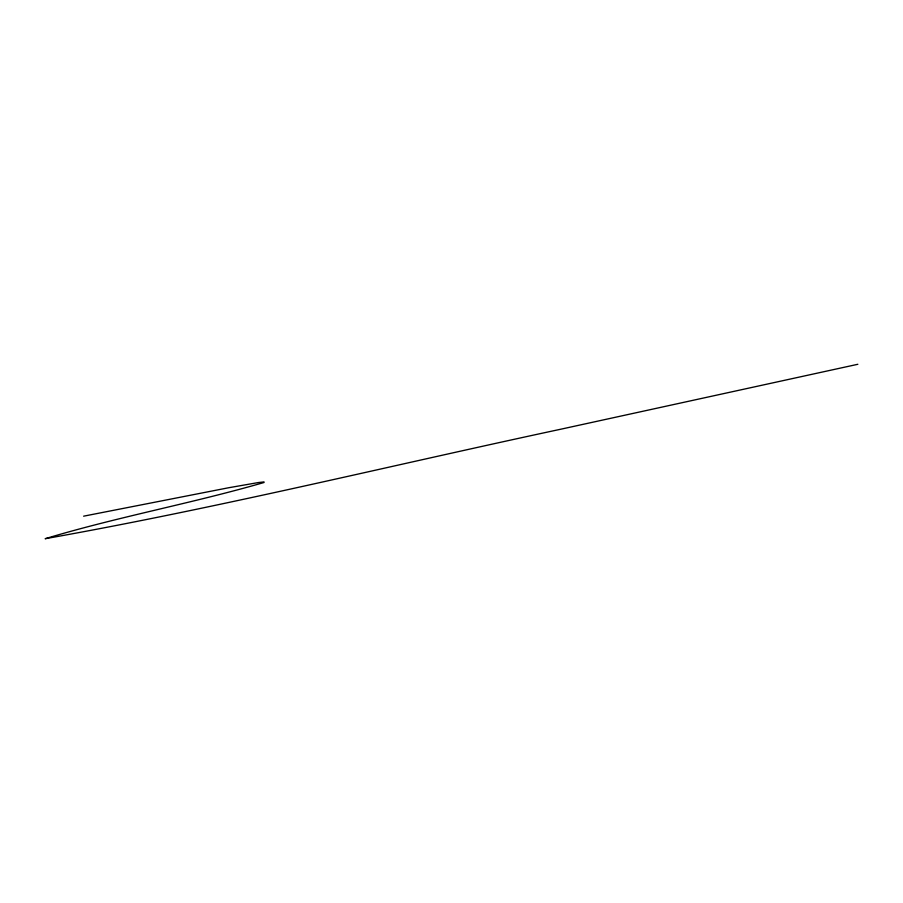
<?xml version="1.0" encoding="UTF-8"?>
<svg xmlns="http://www.w3.org/2000/svg" width="903" height="903" viewBox="0 0 903 903"><rect width="100%" height="100%" fill="white"/><g stroke="black" fill="none" stroke-linecap="round" stroke-linejoin="round"><path stroke-width="1.35" d="M857.85 364.281L560.357 429.309C388.741 466.027 217.939 508.028 45.15 538.719C117.243 516.967 191.696 503.445 264.06 482.484L264.015 481.92L258.393 482.552L228.73 487.733L83.629 516.177"/></g></svg>
